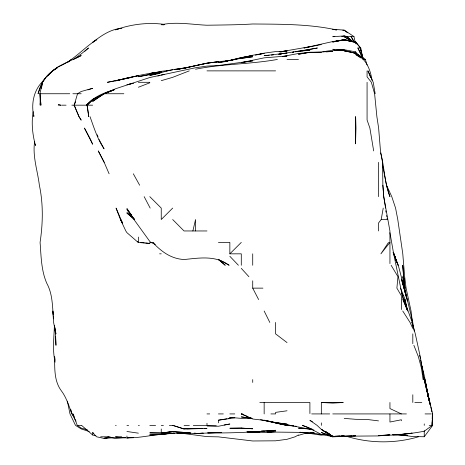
<?xml version="1.0" encoding="UTF-8"?>
<svg xmlns="http://www.w3.org/2000/svg" width="465" height="465" viewBox="0 0 465 465"><rect width="100%" height="100%" fill="white"/><g stroke="black" fill="none" stroke-linecap="round" stroke-linejoin="round"><path stroke-width="0.7" d="M40.228 103.032L40.176 105.177L40.083 93.744L40.943 105.177L39.885 93.744L42.553 82.305L41.432 88.362M432.13 421.784L432.02 425.353L432.648 413.92L426.236 387.014M432.218 418.924L432.369 413.92L432.305 425.353L424.249 431.212C409.183 434.165 393.832 435.246 378.51 435.618L380.649 435.461M33.881 115.181L33.835 116.61C31.126 104.648 33.288 91.512 41.844 82.305C46.523 76.312 51.964 70.907 58.328 66.71C73.377 60.956 83.555 47.866 96.918 39.519M34.637 141.627C32.393 156.461 37.619 170.696 39.362 185.221C43.361 204.065 42.92 223.421 40.083 242.399C41.147 256.18 41.176 270.688 46.895 283.505C52.237 293.328 52.388 304.465 53.219 315.293M33.23 111.606C31.19 122.865 32.509 134.484 35.456 145.469L35.299 144.138M378.51 230.96L378.51 223.037L381.201 219.527L383.23 208.093M192.876 230.96L195.55 219.527L195.55 230.96M75.551 101.812L74.179 105.177L78.945 116.61L81.195 120.144L79.004 116.61L74.179 105.177L77.533 93.744L81.195 91.495L92.634 88.286L87.926 89.902M388.542 242.399L380.893 253.832L389.943 242.399L389.914 230.96L383.73 196.654L382.869 185.221L382.544 162.349L380.475 150.916L378.62 128.044L376.877 116.61L374.604 93.744L371.372 82.305L367.071 76.83L367.071 70.872M397.087 434.548L412.81 436.554L424.249 436.757L432.7 425.353L432.241 420.354M45.68 77.951L42.455 82.305L38.054 93.744C40.624 82.863 47.174 73.179 57.195 67.937L52.661 70.872L46.895 76.318M49.296 74.336L48.337 75.33C56.678 65.117 69.924 61.52 81.195 55.579L73.435 59.439L81.195 53.952L88.501 48L84.851 51.226M50.737 72.854L52.661 70.872M87.246 105.177L92.634 99.766L104.067 93.744L115.5 88.786L149.806 77.516L195.55 67.756L206.983 66.088L218.416 65.519L252.722 60.822L242.003 62.513M172.678 208.093L161.245 219.527L161.245 208.093L149.806 196.654M218.416 242.399L229.85 242.399L229.85 253.832L241.289 242.399M68.128 62.182L71.267 59.439M332.766 413.92L406.398 413.92M103.991 93.744L92.634 101.428L104.067 93.744L114.158 89.762C103.881 92.634 93.575 97.046 86.356 105.177L92.634 99.394L96.987 97.197M96.302 40.025L92.634 42.332C101.196 35.729 110.804 28.958 121.935 28.313M298.46 434.938L295.118 436.792L287.027 439.297L275.594 440.814L252.722 440.977L218.416 436.862L206.983 436.629L184.111 433.572L176.967 433.13M104.067 93.785L92.634 99.766L87.065 105.177L88.722 116.61L87.339 105.892M104.166 93.744L110.833 91.088M112.17 90.559L114.169 89.762M138.372 87.251L149.806 82.799M189.238 70.872L172.678 77.335L161.245 80.672M106.084 92.884L112.141 90.623L104.067 93.744L123.847 93.744M418.459 436.792C395.343 443.645 369.96 443.494 346.896 436.414M298.46 435.38L307.208 432.764M157.879 76.028L159.896 75.44M232.337 60.13L234.825 59.439M235.47 59.264L252.722 55.242L264.155 53.33L258.104 54.638M133.234 83.2L126.939 84.804L133.199 83.305M341.699 36.566L344.205 35.939L346.919 36.566L352.912 41.658M239.928 58.759L241.289 58.421M255.413 55.172L264.155 53.144L275.594 51.598L287.027 51.243L285.597 51.377M125.591 78.678L107.38 82.305C125.376 79.009 142.982 73.644 161.245 71.831L152.665 73.226M321.332 44.559L303.947 48L332.766 41.542L344.205 39.787L355.638 42.199L360.805 48L362.723 58.09M282.319 56.532L298.46 53.492L309.184 52.417M126.939 78.382L130.299 77.672M241.963 62.49L264.155 57.846L287.027 56.009L284.167 56.498M195.55 69.227C222.543 63.746 250.304 64.339 277.402 59.439M159.222 73.499L149.806 75.411L172.678 69.628L188.401 67.402M309.899 46.703L280.302 51.842M299.135 51.429L300.483 51.167M301.826 50.912L303.168 50.65M304.517 50.389L317.403 48L295.101 51.807L309.899 50.115L298.46 51.162L278.454 54.231M324.698 434.531L321.332 435.164L302.035 432.27M118.191 29.318L115.5 29.824C131.217 24.244 148.114 22.099 164.668 24.447M225.816 61.148L232.645 59.973M333.44 41.67L344.205 39.67L355.638 41.676L359.91 47.424M226.281 61.084L241.289 58.264L252.722 56.759L242.003 58.317M280.593 51.9L287.027 50.766L279.169 51.824M153.38 73.29L154.81 73.04M333.481 41.67L344.205 39.787L355.638 42.431L344.205 39.804L332.766 42.019L344.205 39.804L351.604 41.554M224.211 424.987L229.85 424.004L218.416 426.254L206.983 425.83L216.272 425.818M232.645 60.037L229.85 60.514L241.289 57.712L252.722 55.533L241.289 57.573L229.85 60.386L206.983 63.17L184.785 68.053L206.983 63.17L218.416 61.769C203.641 62.874 189.517 67.756 174.823 69.523L188.401 67.466M161.245 75.057L164.099 74.569M309.184 52.464L298.46 54.225L309.899 52.225L321.332 52.626L312.044 52.4M322.762 51.882C337.119 48.802 353.667 49.674 365.368 59.439L367.071 64.966M218.416 422.848L218.416 420.191L226.996 418.779M228.425 418.547L229.85 418.308M151.235 73.458L149.806 73.685L161.245 71.343L172.678 69.866M221.991 61.653L223.421 61.432M225.566 61.101L229.85 60.433L218.416 62.653L226.996 61.334M164.099 434.118C151.648 434.909 139.471 438.106 126.939 437.873L132.653 437.338M165.528 433.909L167.673 433.589L161.245 434.56L149.806 434.938L161.245 434.56L174.108 433.124M218.416 420.191L234.854 417.82M279.169 54.207L281.308 53.899M282.737 53.69L287.027 53.074L264.155 55.678L269.159 55.259M108.357 437.803L104.067 438.414L96.592 436.792L92.634 432.624L92.634 434.996L95.883 435.81M179.112 69.082L180.536 68.884M287.027 410.787L275.594 412.379L275.594 413.92L270.892 413.92M156.955 72.488L149.806 73.453L156.955 72.604M175.538 69.5L176.967 69.308M179.112 69.029L180.536 68.843M172.678 431.613L161.245 433.107L149.806 432.857L161.245 432.95L172.678 431.689L184.111 432.398L172.678 431.613L161.245 432.95M106.927 437.838L104.067 438.187L114.785 437.792M279.878 54.213L281.308 54.039M221.991 61.583L223.421 61.421M225.566 61.165L227.711 60.915M174.108 433.142L161.245 433.775L184.111 432.932L190.545 433.066M133.368 437.298L126.939 437.937L115.5 437.152L118.36 437.257M280.593 51.842L282.737 51.644M271.304 55.079L273.449 54.899M334.196 50.47L344.205 49.709L355.638 51.853L358.858 55.643M125.509 437.67L115.5 438.425L107.892 436.792L100.684 436.792M382.794 435.298L389.943 434.758L378.51 435.932L344.205 436.205L352.063 435.926M264.155 431.107L261.301 431.131L275.594 430.282C252.983 432.194 230.361 433.235 207.698 432.909L214.127 432.671M275.594 431.7L264.155 432.427L249.862 431.735L252.722 431.875M203.408 433.148L195.55 433.636L184.111 432.584L190.545 432.915M221.276 432.683L212.703 432.671M310.614 52.301L332.766 51.481L326.337 51.842M334.91 50.458L340.63 50.127M342.775 50.005L344.205 49.924L332.766 49.284L334.91 49.528M202.694 433.165L195.55 433.554L221.276 432.438M332.766 436.868L355.638 435.804L353.493 435.879M334.91 436.187L339.915 435.932M341.345 435.862L344.205 435.717L332.766 436.559L309.899 432.502L314.183 432.828M247.002 431.834L252.722 432.287L259.871 431.944M342.775 30.295L344.205 30.231L347.431 32.765M229.85 418.523L229.85 417.448L231.994 417.349M272.019 431.764L267.015 431.997L298.46 432.351L314.183 433.02M259.871 431.904L252.722 432.177L259.871 432.148M215.557 432.619L218.416 432.52L215.557 432.491M397.802 434.543L392.803 434.705L401.376 434.496L412.1 433.136L399.947 434.473M267.015 431.805L273.449 431.752M186.971 428.835L202.694 428.498M204.123 428.468L206.983 428.41L195.55 428.753L184.111 428.439L195.55 428.649L184.111 429.079L172.678 425.353L169.336 425.353M334.829 36.659L332.766 36.689L344.205 35.939L346.774 36.566L353.958 36.566L355.179 42.234M362.694 58.166L357.893 48L360.212 48L362.933 58.09M287.027 59.439L298.46 59.439M362.898 59.439L365.368 59.439M206.983 70.872L275.594 70.872M138.372 82.305L149.806 82.305M39.885 93.744L69.762 93.744M72.877 93.744L81.195 93.744M61.479 105.177L66.071 105.177M71.872 105.177L92.634 105.177M381.201 219.527L387.589 219.527M206.983 230.96L184.035 230.96L172.678 219.527M151.166 242.399L149.806 242.399L149.806 243.433L138.372 242.486M159.623 253.832L161.245 253.832M229.85 253.832L241.289 253.832L241.289 265.265M252.722 280.808L252.722 288.137L262.94 288.137M259.79 402.487L309.899 402.487L309.899 413.571M321.332 402.487L343.228 402.487L332.766 403.114L321.332 402.487L321.332 413.92M414.797 402.487L421.813 402.487M206.983 413.92L209.703 413.92M218.416 413.92L223.316 413.92M229.85 413.92L234.767 413.92M313.933 430.026L264.155 420.331L252.722 419.023L241.289 413.92L242.753 413.92M311.701 413.92L329.662 413.92M425.057 413.92L431.282 413.92M77.957 425.353L81.195 425.353M115.5 425.353L116.186 425.353M126.939 425.353L128.631 425.353M138.372 425.353L139.361 425.353M149.806 425.353L155.612 425.353M161.245 425.353L163.418 425.353M184.111 425.353L189.36 425.353M193.295 425.353L206.983 425.353L206.983 423.237M429.218 425.353L432.7 425.353M115.5 436.792L121.667 436.792M407.811 435.542L392.803 434.862M252.007 418.564L241.289 418.349L229.85 417.448M194.12 433.148L195.55 433.177M303.465 428.341L298.46 428.166L309.899 429.067M120.505 437.333L125.509 437.513M399.947 434.316L401.376 434.38L399.947 434.281M163.982 24.848L161.245 24.721C176.456 21.535 191.725 24.546 206.983 25.226C222.229 24.965 237.493 24.936 252.722 23.982C280.848 24.244 309.149 23.924 336.805 29.987M344.205 418.401L355.638 419.308L367.071 419.453L378.51 420.889M247.002 431.822L252.722 432.287M293.462 426.016L286.684 425.353L260.586 419.715M294.891 426.149L296.321 426.289M140.849 242.468L144.295 242.84M145.673 242.992L149.806 243.433M337.055 49.767L339.2 50.011M312.044 429.102L309.899 428.852L312.044 429.218M250.577 418.076L241.289 416.913L252.007 418.43M293.589 425.876L287.027 424.841M299.89 432.188L309.899 433.467L305.86 432.729M107.892 436.792L110.658 437.147M275.594 422.621L287.027 424.115L275.594 422.615L264.155 420.168M126.939 431.497L138.372 433.159M336.131 29.958L332.766 29.278L344.205 30.097L353.958 36.566M275.594 423.08L286.899 425.353L264.155 420.296M355.638 53.202L344.205 50.836L355.638 53.208L364.252 59.439M285.01 424.365L286.353 424.685M280.302 423.336L287.027 425.045L280.976 423.452M87.251 429.736L81.195 428.108L77.248 425.353L72.959 413.92L74.185 416.46M172.678 425.353L184.111 428.899M89.268 431.543L81.195 428.939L75.499 425.353L69.988 413.92L67.384 401.138M309.272 427.858L302.366 425.353L309.899 428.428L321.332 434.415M332.766 435.432L332.766 436.792L321.332 432.543L332.766 436.583L325.907 431.665M241.289 413.92L248.014 416.634M250.031 417.448L251.379 417.994M155.391 244.387L150.846 242.399L149.806 241.44L133.966 219.527L126.939 208.64L131.764 215.516M401.376 413.92L389.943 408.566L389.943 402.487M153.909 243.044L152.683 242.399C161.425 251.565 170.917 258.813 184.111 259.534C199.636 257.965 215.62 255.175 229.117 265.265L218.416 259.435L225.217 265.265L218.416 259.4M312.41 421.772L309.899 420.337L317.049 425.353L321.332 429.387L332.458 436.792M92.634 432.624L93.825 433.322M344.205 37.171L344.205 36.566L351.424 41.1M344.205 36.566L351.424 41.245M332.766 436.792L321.332 429.364L332.766 436.559L325.907 431.694M360.66 57.927L355.638 54.527C366.437 58.433 370.384 69.93 372.047 80.288M328.191 433.159L329.906 434.333M287.027 342.589L275.594 333.876L275.594 322.443M126.939 213.272L134.356 219.079M134.397 219.073L126.939 212.708L134.327 219.527M138.122 242.399L126.939 232.657L125.812 230.96L120.435 219.527L116.07 208.093L122.074 222.067M81.549 425.353L92.634 434.996M346.774 36.566L352.511 41.815M137.332 241.318L138.372 242.323M355.638 51.853L355.638 53.022L356.579 54.01M229.85 256.285L238.4 265.265M241.289 268.369L248.903 276.698M355.638 53.022L356.608 54.091M355.638 42.513L357.05 44.158M131.717 215.667L126.939 209.605L133.304 217.87M71.994 413.92L73.203 415.634M139.663 185.221L133.31 173.788M402.737 311.004L410.049 322.443L412.81 328.43M391.135 265.265L397.953 276.698L396.889 288.137L401.376 295.781L401.376 309.533M150.16 208.093L144.167 196.654M76.051 421.145C69.843 411.757 68.367 400.191 61.531 391.053C54.021 381.207 54.719 368.472 54.649 356.748L55.149 360.317M99.028 139.483L104.067 148.841C97.447 139.012 93.988 127.648 90.001 116.61M393.152 252.6L398.267 265.265L407.288 299.57L412.751 322.443L414.245 331.097M252.722 288.137L258.621 299.57M393.152 252.565L398.057 265.265L393.96 253.832L396.535 261.905L394.041 253.832L395.802 259.883M357.893 48L362.938 58.166M264.155 311.004L269.822 322.443M104.195 162.349L98.26 150.916L104.067 162.093L109.106 173.788M400.516 288.137L405.125 299.57L407.206 309.661L404.521 299.57L406.788 308.312L405.747 303.604L406.398 306.97M402.864 299.57L407.706 311.004L403.114 299.57L393.669 253.832L389.943 232.727M382.416 164.372L386.531 185.221L391.774 196.654L395.575 208.093L397.773 219.527L402.783 253.832L404.655 276.698L406.09 288.137L411.048 311.004L412.438 322.443M370.651 77.597L367.995 70.872L373.232 82.305L375.174 93.744M413.873 345.309L418.395 356.748L421.447 368.181L423.092 379.614M97.214 134.774L97.993 136.791M402.347 293.787L403.079 295.717M401.597 293.072L412.263 322.443L413.379 328.319M402.027 281.604L404.195 288.137L406.794 298.896L401.568 279.081L405.027 292.171M386.508 185.221L389.943 196.654C384.334 182.611 384.584 167.336 380.637 152.933M426.114 386.339L429.712 402.487L427.225 391.053L428.678 398.453L427.631 394.413L428.678 398.453L424.969 379.614L427.021 391.053M419.604 355.4L419.947 356.748M421.598 365.49C425.411 377.592 426.597 390.228 429.741 402.487L425.76 383.654M421.563 365.49L424.249 379.864L429.579 402.487L423.388 376.255M360.212 48L362.654 58.09M427.509 393.739L428.649 398.453M427.155 391.053L430.578 405.846M431.851 411.903L430.863 407.195M422.476 371.547L424.249 379.614L422.452 371.547L422.702 372.889M421.075 362.799L422.22 368.181L420.267 356.748L415.292 333.876L412.077 322.443L412.81 325.936M420.087 357.416L420.366 358.765M420.651 360.108L423.156 372.459M429.863 403.161L430.09 404.504M404.184 288.137L405.021 292.171M426.638 389.705L426.911 391.053M55.12 362.125C52.231 350.011 54.097 337.578 54.388 325.302L55.428 333.876L55.963 345.309L55.661 336.736M425.266 380.963L425.516 382.306M385.747 210.779L385.997 212.127M386.613 215.493L386.857 216.835M387.101 218.178L387.351 219.527M407.334 301L402.818 276.698L405.149 288.137L403.55 276.698L402.696 265.265L404.626 285.992L403.55 276.698L403.719 279.558M385.601 208.093L383.747 196.654L382.869 185.221M373.668 150.916L369.878 128.044L367.071 119.999L367.071 82.305M54.905 327.441L55.922 333.876L53.585 322.443L52.847 311.004L53.242 314.578M70.849 409.63L71.5 413.92L71.11 411.06M53.399 316.723L53.667 318.868L53.481 316.723M55.463 331.016L55.556 333.876M424.249 423.9L424.249 425.353M424.249 430.677L424.249 436.757M412.81 333.876L412.81 343.658M412.81 394.773L412.81 402.487M401.376 420.784L401.376 419.761L389.943 422.034L389.943 413.978M389.943 242.399L389.943 263.608M378.51 162.349L378.51 196.654M355.638 41.676L355.638 43.803M321.332 422.912L321.332 425.353M264.155 402.487L264.155 413.92M252.722 253.832L252.722 265.265M252.722 379.614L252.722 382.439M161.245 429.009L161.245 432.229M138.372 237.045L138.372 242.399M126.939 436.019L126.939 436.792M355.644 139.483L355.638 143.825L355.638 116.61L355.981 128.044L355.644 139.483M126.939 78.044L115.5 80.91L138.372 75.679L126.939 78.044M149.806 74.313L138.372 76.737L161.245 72.662L149.806 74.313M293.752 52.068L292.409 52.324L293.752 52.08M167.766 70.645L166.36 70.872L167.766 70.651M178.397 432.677L176.967 432.834L178.397 432.665M241.289 428.056L229.85 428.236L241.289 428.155L252.722 428.788L241.289 428.056M60.683 105.177L58.328 105.177L58.328 104.375L60.683 105.177M353.888 41.344L351.087 36.566L353.888 41.362M90.565 139.483L84.421 128.044L92.634 144.22L90.565 139.483M122.679 223.34L120.638 219.527L122.65 223.34M412.81 325.523L412.077 322.443L412.81 325.523M430.497 405.846L429.893 403.161L430.491 405.846M405.445 302.262L404.846 299.57L405.41 302.262"/></g></svg>
